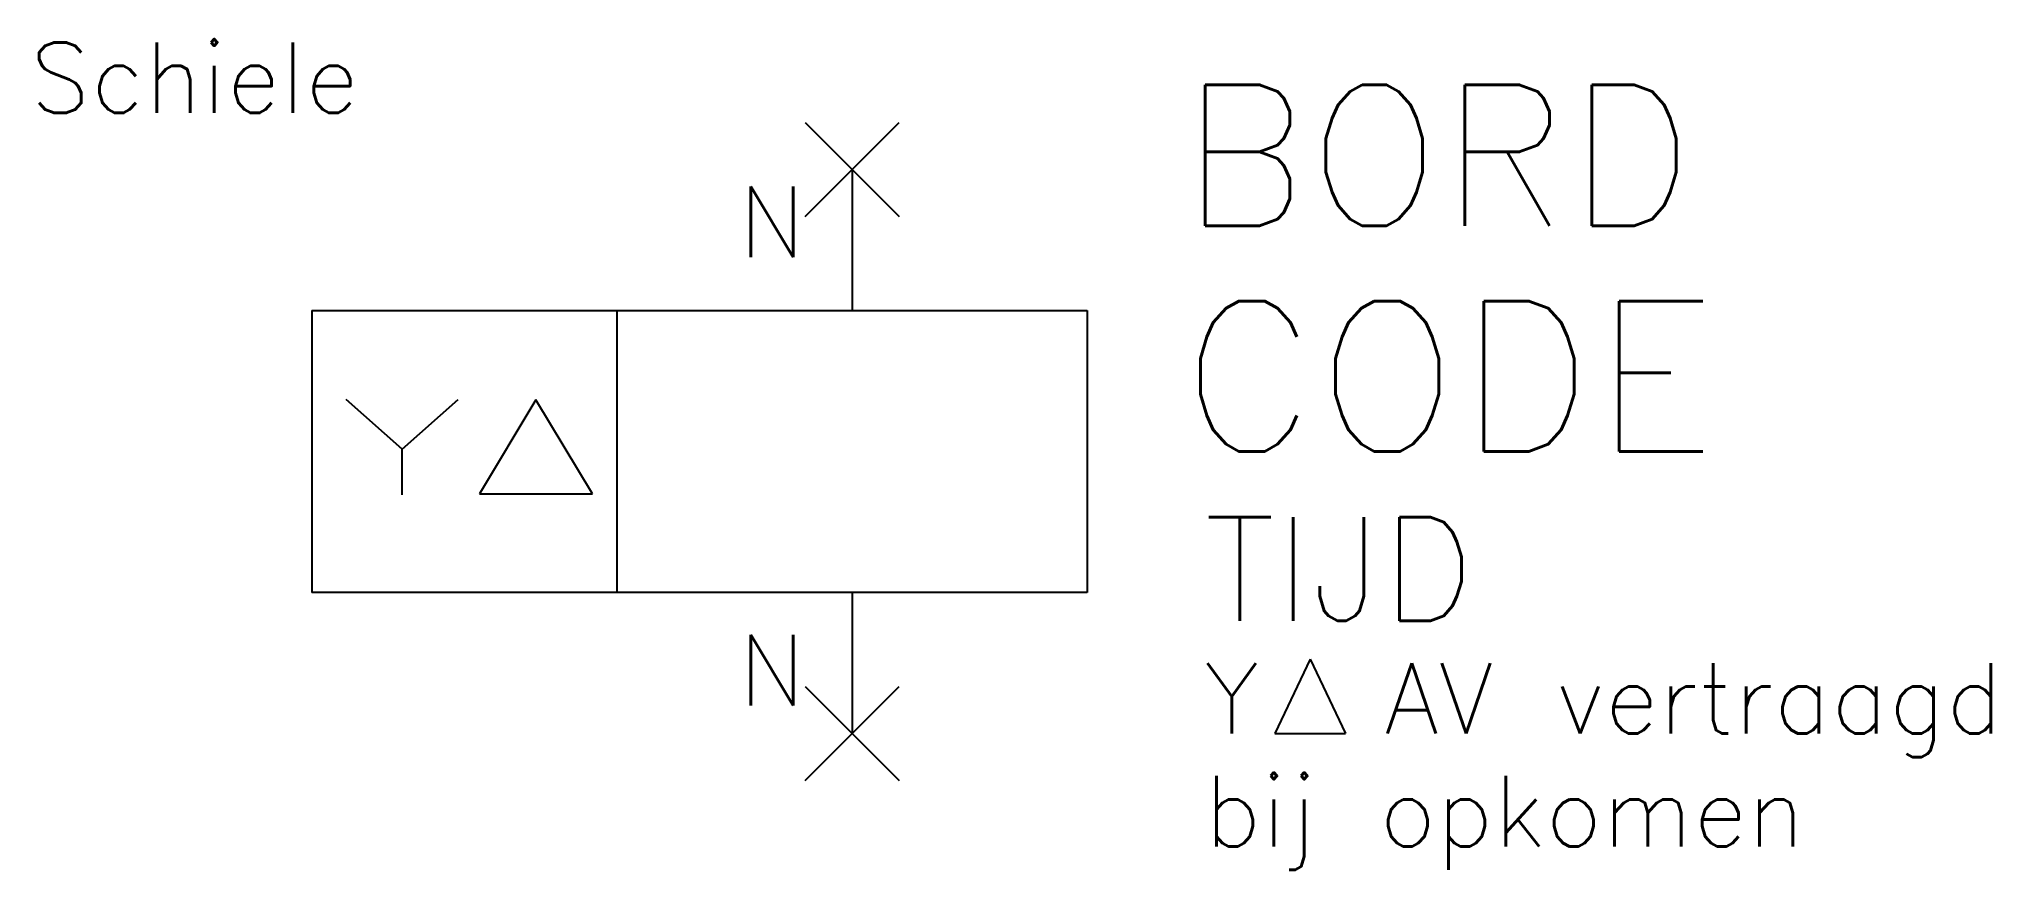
# Model space of a CAD drawing. Extents: x 10.2 to 51.7, y 21.1 to 38.8.
import ezdxf
from ezdxf.enums import TextEntityAlignment as Align

# ---------------------------------------------------------------- set-up
doc = ezdxf.new("R2010")
doc.units = 0
doc.header["$PDMODE"] = 3
for name, color, linetype in [('1', 8, 'CONTINUOUS'), ('3', 30, 'CONTINUOUS'), ('C', 7, 'CONTINUOUS')]:
    doc.layers.add(name, color=color, linetype=linetype)
doc.styles.get("Standard").update_dxf_attribs({"font": 'txt.shx'})

msp = doc.modelspace()

# ---------------------------------------------------------------- linework, layer by layer
at = {"layer": '1', "color": 0}
for p, q in [((27.5, 36), (27.5, 33)), ((17.923, 30.05), (16.732, 31.108)), ((17.923, 30.05), (19.115, 31.108)), ((20.77, 31.096), (19.57, 29.096)), ((21.97, 29.096), (20.77, 31.096)), ((17.923, 29.076), (17.923, 30.05)), ((19.57, 29.096), (21.97, 29.096)), ((27.5, 27), (27.5, 24)), ((37.25, 25.586), (36.5, 24)), ((37.25, 25.586), (38, 24)), ((36.5, 24), (38, 24))]:
    msp.add_line(p, q, dxfattribs=at)
at = {"layer": '3', "color": 0}
for p, q in [((16, 33), (32.5, 33)), ((16, 33), (16, 27)), ((22.5, 27), (22.5, 33)), ((32.5, 33), (32.5, 27)), ((32.5, 27), (16, 27))]:
    msp.add_line(p, q, dxfattribs=at)
at = {"layer": 'C', "color": 0}
for p in [(27.5, 36), (27.5, 24)]:
    msp.add_point(p, dxfattribs=at)

# ---------------------------------------------------------------- texts
at = {"layer": '1', "color": 0}
for s, p in [('Schiele', (10, 37.2)), ('Y  AV vertraagd', (35, 24)), ('bij opkomen', (35, 21.6))]:
    msp.add_text(s, height=1.5, dxfattribs=at).set_placement(p)
for text, p in [('A1', (26.5, 34.134)), ('A2', (26.5, 24.6))]:
    msp.add_attdef('N', text=text, height=1.5, dxfattribs=at).set_placement(p, align=Align.RIGHT)
msp.add_attdef('TIJD', (35, 26.4), 'sec', height=2.2, dxfattribs=at)
at = {"layer": '3', "color": 0}
for tag, p, s, height in [('BORD', (34.5, 34.8), '', 3), ('CODE', (34.5, 30), '-K', 3.2)]:
    msp.add_attdef(tag, p, s, height=height, dxfattribs=at)

doc.saveas('drawing.dxf')
